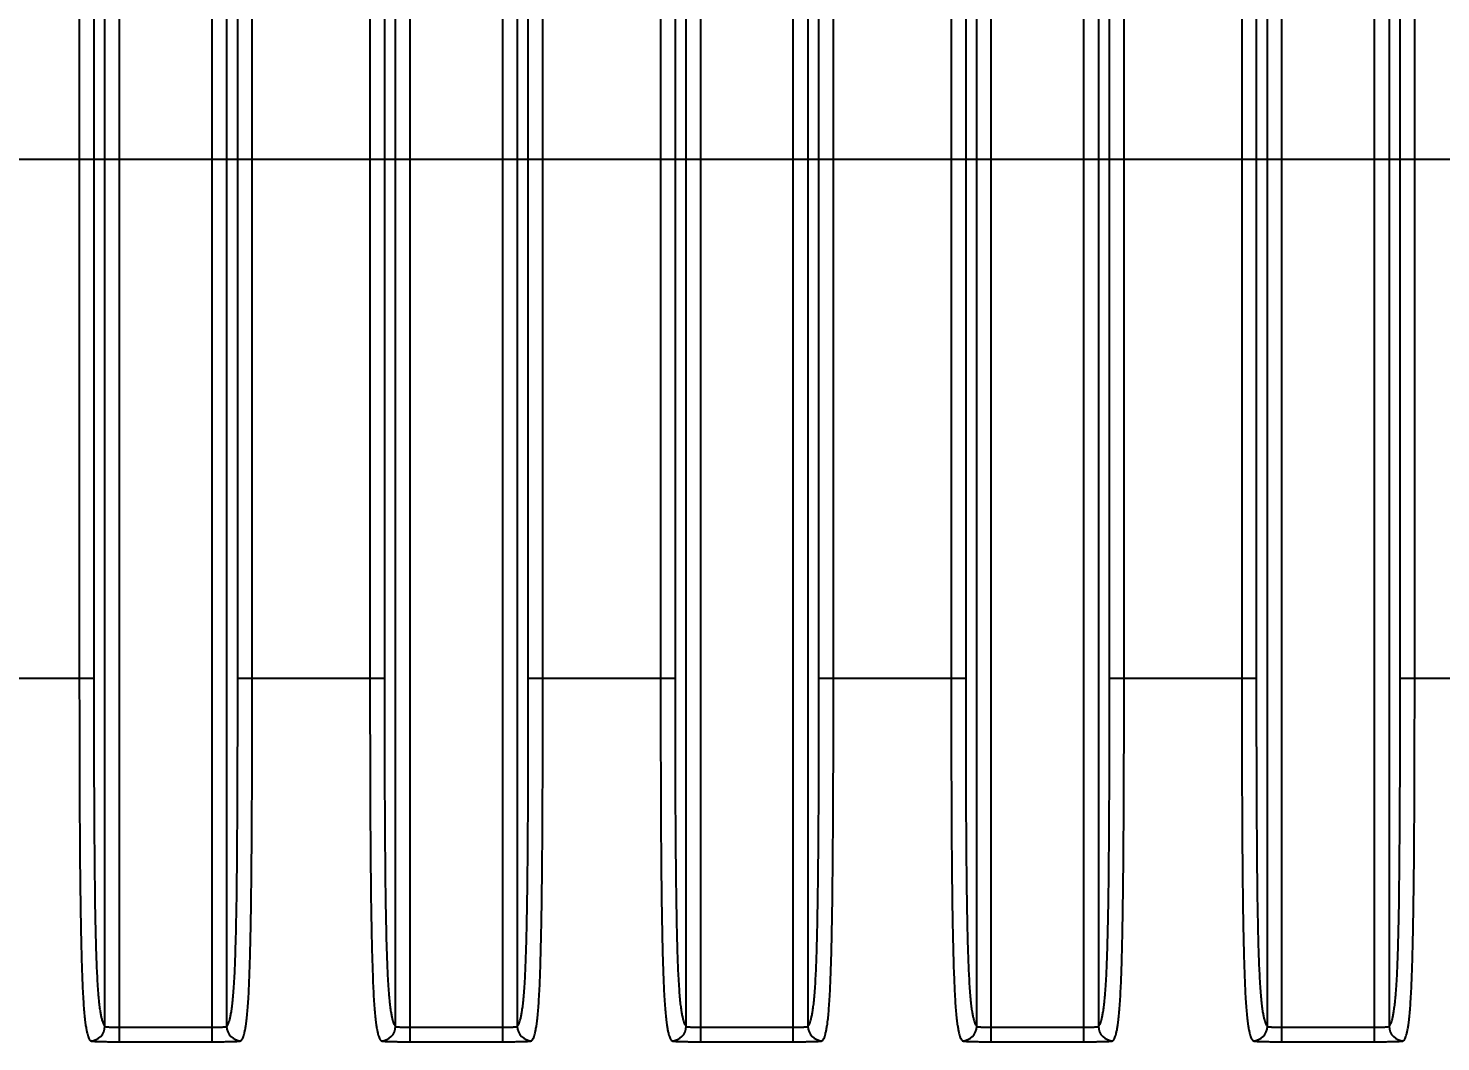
# Model space of a CAD drawing. Header units: millimetres. Extents: x 2067 to 4417, y -1557 to -908.
# Drawn here: x 2410.25 to 2429.69, y -1410.27 to -1396.32 of the extents above; entities that cross this region are included whole.
import ezdxf
from ezdxf import colors
from ezdxf.entities.mleader import LeaderData, LeaderLine
from ezdxf.math import Vec2, Vec3

# ---------------------------------------------------------------- set-up
doc = ezdxf.new("R2010")
doc.units = ezdxf.units.MM
doc.styles.get("Standard").update_dxf_attribs({"font": 'AcadEref.ttf'})
doc.dimstyles.get("Standard").update_dxf_attribs({"dimtxt": 0.15625, "dimasz": 0.1875, "dimexe": 0.18, "dimexo": 0.0625, "dimgap": 0.09, "dimtad": 0, "dimtih": 1, "dimtoh": 1, "dimdec": 3, "dimzin": 4, "dimdsep": 46, "dimtxsty": 'Standard', "dimblk": 'CLOSED', "dimblk1": 'CLOSED', "dimblk2": 'CLOSED', "dimcen": 0.09, "dimadec": 0, "dimazin": 0, "dimtp": 0.001, "dimtm": 0.001, "dimtfac": 1, "dimtdec": 3, "dimtofl": 0, "dimtmove": 0, "dimatfit": 3, "dimldrblk": 'CLOSED', "dimfxl": 0, "dimtolj": 1, "dimtzin": 4, "dimarcsym": 0})

# ---------------------------------------------------------------- blocks, each defined once
blk = doc.blocks.new('_CLOSED')
at = {"color": 0, "linetype": 'ByBlock'}
for p, q in [((0, 0), (-1, 0.1667)), ((-1, 0.1667), (-1, -0.1667)), ((-1, -0.1667), (0, 0)), ((-1, 0), (0, 0))]:
    blk.add_line(p, q, dxfattribs=at)
blk = doc.blocks.new('*D41')
at = {"color": 0, "lineweight": -2}
for p, q in [((2398.16, -1397.292), (2398.16, -1376.298)), ((2443.16, -1397.292), (2443.16, -1376.298)), ((2440.66, -1377.548), (2400.66, -1377.548))]:
    blk.add_line(p, q, dxfattribs=at)
at = {"layer": 'Defpoints', "color": 0}
for p in [(2398.16, -1377.548), (2398.16, -1397.917), (2443.16, -1397.917)]:
    blk.add_point(p, dxfattribs=at)
at = {"color": 0, "lineweight": -2, "xscale": 2.5, "yscale": 2.5, "zscale": 2.5, "rotation": 180}
blk.add_blockref('_CLOSED', (2398.16, -1377.548), dxfattribs=at)
at = {"color": 0, "lineweight": -2, "xscale": 2.5, "yscale": 2.5, "zscale": 2.5}
blk.add_blockref('_CLOSED', (2443.16, -1377.548), dxfattribs=at)
at = {"color": 0, "insert": (2420.66, -1375.42), "char_height": 2.5, "attachment_point": 5}
blk.add_mtext('\\fArial|b0|i0|c0|p34;\\C3;45%%p0,3', dxfattribs=at)

msp = doc.modelspace()

# ---------------------------------------------------------------- linework, layer by layer
at = {"color": 7, "linetype": 'Continuous'}
for p, q in [((2411.508, -1410.268), (2411.508, -1385.306)), ((2412.782, -1410.268), (2412.782, -1385.306)), ((2415.508, -1410.268), (2415.508, -1385.306)), ((2416.782, -1410.268), (2416.782, -1385.306)), ((2419.508, -1410.268), (2419.508, -1385.306)), ((2420.782, -1410.268), (2420.782, -1385.306)), ((2423.508, -1410.268), (2423.508, -1385.306)), ((2424.782, -1410.268), (2424.782, -1385.306)), ((2427.508, -1410.268), (2427.508, -1385.306)), ((2428.782, -1410.268), (2428.782, -1385.306)), ((2411.308, -1410.056), (2411.308, -1385.518)), ((2412.982, -1385.518), (2412.982, -1410.056)), ((2415.308, -1410.056), (2415.308, -1385.518)), ((2416.982, -1385.518), (2416.982, -1410.056)), ((2419.308, -1410.056), (2419.308, -1385.518)), ((2420.982, -1385.518), (2420.982, -1410.056)), ((2423.308, -1410.056), (2423.308, -1385.518)), ((2424.982, -1385.518), (2424.982, -1410.056)), ((2427.308, -1410.056), (2427.308, -1385.518)), ((2428.982, -1385.518), (2428.982, -1410.056)), ((2410.955, -1390.31), (2410.955, -1405.264)), ((2411.155, -1390.31), (2411.155, -1405.264)), ((2413.135, -1405.264), (2413.135, -1390.31)), ((2413.335, -1405.264), (2413.335, -1390.31)), ((2414.955, -1390.31), (2414.955, -1405.264)), ((2415.155, -1390.31), (2415.155, -1405.264)), ((2417.135, -1405.264), (2417.135, -1390.31)), ((2417.335, -1405.264), (2417.335, -1390.31)), ((2418.955, -1390.31), (2418.955, -1405.264)), ((2419.155, -1390.31), (2419.155, -1405.264)), ((2421.135, -1405.264), (2421.135, -1390.31)), ((2421.335, -1405.264), (2421.335, -1390.31)), ((2422.955, -1390.31), (2422.955, -1405.264)), ((2423.155, -1390.31), (2423.155, -1405.264)), ((2425.135, -1405.264), (2425.135, -1390.31)), ((2425.335, -1405.264), (2425.335, -1390.31)), ((2426.955, -1390.31), (2426.955, -1405.264)), ((2427.155, -1390.31), (2427.155, -1405.264)), ((2429.135, -1405.264), (2429.135, -1390.31)), ((2429.335, -1405.264), (2429.335, -1390.31)), ((2409.135, -1405.264), (2411.155, -1405.264)), ((2413.135, -1405.264), (2415.155, -1405.264)), ((2417.135, -1405.264), (2419.155, -1405.264)), ((2421.135, -1405.264), (2423.155, -1405.264)), ((2425.135, -1405.264), (2427.155, -1405.264)), ((2429.135, -1405.264), (2431.155, -1405.264)), ((2411.508, -1410.068), (2412.782, -1410.068)), ((2415.508, -1410.068), (2416.782, -1410.068)), ((2419.508, -1410.068), (2420.782, -1410.068)), ((2423.508, -1410.068), (2424.782, -1410.068)), ((2427.508, -1410.068), (2428.782, -1410.068)), ((2411.508, -1410.268), (2412.782, -1410.268)), ((2415.508, -1410.268), (2416.782, -1410.268)), ((2419.508, -1410.268), (2420.782, -1410.268)), ((2423.508, -1410.268), (2424.782, -1410.268)), ((2427.508, -1410.268), (2428.782, -1410.268))]:
    msp.add_line(p, q, dxfattribs=at)
for centre, start, end in [((2411.108, -1410.055), 270.185, 359.8163), ((2413.183, -1410.055), 180.1837, 269.815), ((2415.108, -1410.055), 270.185, 359.8163), ((2417.183, -1410.055), 180.1837, 269.815), ((2419.108, -1410.055), 270.185, 359.8163), ((2421.183, -1410.055), 180.1837, 269.815), ((2423.108, -1410.055), 270.185, 359.8163), ((2425.183, -1410.055), 180.1837, 269.815), ((2427.108, -1410.055), 270.185, 359.8163), ((2429.183, -1410.055), 180.1837, 269.815)]:
    msp.add_arc(centre, 0.2, start, end, dxfattribs=at)
for points, knots in [([(2410.955, -1405.264), (2410.955, -1405.549), (2410.956, -1406.117), (2410.958, -1406.968), (2410.962, -1407.673), (2410.968, -1408.231), (2410.974, -1408.636), (2410.982, -1409.02), (2410.993, -1409.367), (2411.004, -1409.624), (2411.016, -1409.797), (2411.025, -1409.9), (2411.034, -1409.986), (2411.044, -1410.056), (2411.054, -1410.113), (2411.064, -1410.158), (2411.075, -1410.193), (2411.085, -1410.221), (2411.096, -1410.241), (2411.104, -1410.251), (2411.108, -1410.256)], [0, 0, 0, 0, 0.17045, 0.340652, 0.509785, 0.593193, 0.674754, 0.752616, 0.823417, 0.882674, 0.90691, 0.927459, 0.944554, 0.958573, 0.969938, 0.979061, 0.986317, 0.992034, 0.996505, 1, 1, 1, 1]), ([(2411.155, -1405.264), (2411.155, -1405.536), (2411.155, -1406.079), (2411.157, -1406.892), (2411.162, -1407.698), (2411.169, -1408.358), (2411.18, -1408.863), (2411.19, -1409.2), (2411.203, -1409.451), (2411.215, -1409.619), (2411.224, -1409.719), (2411.234, -1409.801), (2411.244, -1409.867), (2411.254, -1409.921), (2411.265, -1409.964), (2411.275, -1409.997), (2411.286, -1410.023), (2411.296, -1410.042), (2411.304, -1410.052), (2411.308, -1410.056)], [0, 0, 0, 0, 0.169621, 0.33902, 0.507487, 0.672376, 0.750781, 0.822641, 0.882958, 0.907475, 0.928106, 0.945143, 0.959031, 0.970248, 0.97924, 0.986396, 0.992052, 0.996498, 1, 1, 1, 1]), ([(2412.982, -1410.056), (2412.986, -1410.052), (2412.994, -1410.042), (2413.005, -1410.023), (2413.015, -1409.997), (2413.026, -1409.964), (2413.036, -1409.921), (2413.046, -1409.867), (2413.056, -1409.801), (2413.066, -1409.719), (2413.075, -1409.619), (2413.088, -1409.451), (2413.1, -1409.2), (2413.11, -1408.863), (2413.121, -1408.358), (2413.128, -1407.698), (2413.133, -1406.892), (2413.135, -1406.079), (2413.135, -1405.536), (2413.135, -1405.264)], [0, 0, 0, 0, 0.003502, 0.007948, 0.013604, 0.020761, 0.029752, 0.040968, 0.054855, 0.071891, 0.092521, 0.117037, 0.177352, 0.249214, 0.327621, 0.492514, 0.660982, 0.83038, 1, 1, 1, 1]), ([(2413.182, -1410.256), (2413.186, -1410.251), (2413.194, -1410.241), (2413.205, -1410.221), (2413.216, -1410.193), (2413.226, -1410.158), (2413.236, -1410.113), (2413.247, -1410.056), (2413.256, -1409.986), (2413.266, -1409.9), (2413.274, -1409.797), (2413.286, -1409.624), (2413.298, -1409.367), (2413.308, -1409.02), (2413.316, -1408.636), (2413.322, -1408.231), (2413.328, -1407.673), (2413.332, -1406.968), (2413.335, -1406.117), (2413.335, -1405.549), (2413.335, -1405.264)], [0, 0, 0, 0, 0.003495, 0.007966, 0.013684, 0.020939, 0.030062, 0.041426, 0.055444, 0.072538, 0.093085, 0.117321, 0.176576, 0.247378, 0.325243, 0.406806, 0.490216, 0.65935, 0.829551, 1, 1, 1, 1]), ([(2414.955, -1405.264), (2414.955, -1405.549), (2414.956, -1406.117), (2414.958, -1406.968), (2414.962, -1407.673), (2414.968, -1408.231), (2414.974, -1408.636), (2414.982, -1409.02), (2414.993, -1409.367), (2415.004, -1409.624), (2415.016, -1409.797), (2415.025, -1409.9), (2415.034, -1409.986), (2415.044, -1410.056), (2415.054, -1410.113), (2415.064, -1410.158), (2415.075, -1410.193), (2415.085, -1410.221), (2415.096, -1410.241), (2415.104, -1410.251), (2415.108, -1410.256)], [0, 0, 0, 0, 0.17045, 0.340652, 0.509785, 0.593193, 0.674754, 0.752616, 0.823417, 0.882674, 0.90691, 0.927459, 0.944554, 0.958573, 0.969938, 0.979061, 0.986317, 0.992034, 0.996505, 1, 1, 1, 1]), ([(2415.155, -1405.264), (2415.155, -1405.536), (2415.155, -1406.079), (2415.157, -1406.892), (2415.162, -1407.698), (2415.169, -1408.358), (2415.18, -1408.863), (2415.19, -1409.2), (2415.203, -1409.451), (2415.215, -1409.619), (2415.224, -1409.719), (2415.234, -1409.801), (2415.244, -1409.867), (2415.254, -1409.921), (2415.265, -1409.964), (2415.275, -1409.997), (2415.286, -1410.023), (2415.296, -1410.042), (2415.304, -1410.052), (2415.308, -1410.056)], [0, 0, 0, 0, 0.169621, 0.33902, 0.507487, 0.672376, 0.750781, 0.822641, 0.882958, 0.907475, 0.928106, 0.945143, 0.959031, 0.970248, 0.97924, 0.986396, 0.992052, 0.996498, 1, 1, 1, 1]), ([(2416.982, -1410.056), (2416.986, -1410.052), (2416.994, -1410.042), (2417.005, -1410.023), (2417.015, -1409.997), (2417.026, -1409.964), (2417.036, -1409.921), (2417.046, -1409.867), (2417.056, -1409.801), (2417.066, -1409.719), (2417.075, -1409.619), (2417.088, -1409.451), (2417.1, -1409.2), (2417.11, -1408.863), (2417.121, -1408.358), (2417.128, -1407.698), (2417.133, -1406.892), (2417.135, -1406.079), (2417.135, -1405.536), (2417.135, -1405.264)], [0, 0, 0, 0, 0.003502, 0.007948, 0.013604, 0.020761, 0.029752, 0.040968, 0.054855, 0.071891, 0.092521, 0.117037, 0.177352, 0.249214, 0.327621, 0.492514, 0.660982, 0.83038, 1, 1, 1, 1]), ([(2417.182, -1410.256), (2417.186, -1410.251), (2417.194, -1410.241), (2417.205, -1410.221), (2417.216, -1410.193), (2417.226, -1410.158), (2417.236, -1410.113), (2417.247, -1410.056), (2417.256, -1409.986), (2417.266, -1409.9), (2417.274, -1409.797), (2417.286, -1409.624), (2417.298, -1409.367), (2417.308, -1409.02), (2417.316, -1408.636), (2417.322, -1408.231), (2417.328, -1407.673), (2417.332, -1406.968), (2417.335, -1406.117), (2417.335, -1405.549), (2417.335, -1405.264)], [0, 0, 0, 0, 0.003495, 0.007966, 0.013684, 0.020939, 0.030062, 0.041426, 0.055444, 0.072538, 0.093085, 0.117321, 0.176576, 0.247378, 0.325243, 0.406806, 0.490216, 0.65935, 0.829551, 1, 1, 1, 1]), ([(2418.955, -1405.264), (2418.955, -1405.549), (2418.956, -1406.117), (2418.958, -1406.968), (2418.962, -1407.673), (2418.968, -1408.231), (2418.974, -1408.636), (2418.982, -1409.02), (2418.993, -1409.367), (2419.004, -1409.624), (2419.016, -1409.797), (2419.025, -1409.9), (2419.034, -1409.986), (2419.044, -1410.056), (2419.054, -1410.113), (2419.064, -1410.158), (2419.075, -1410.193), (2419.085, -1410.221), (2419.096, -1410.241), (2419.104, -1410.251), (2419.108, -1410.256)], [0, 0, 0, 0, 0.17045, 0.340652, 0.509785, 0.593193, 0.674754, 0.752616, 0.823417, 0.882674, 0.90691, 0.927459, 0.944554, 0.958573, 0.969938, 0.979061, 0.986317, 0.992034, 0.996505, 1, 1, 1, 1]), ([(2419.155, -1405.264), (2419.155, -1405.536), (2419.155, -1406.079), (2419.157, -1406.892), (2419.162, -1407.698), (2419.169, -1408.358), (2419.18, -1408.863), (2419.19, -1409.2), (2419.203, -1409.451), (2419.215, -1409.619), (2419.224, -1409.719), (2419.234, -1409.801), (2419.244, -1409.867), (2419.254, -1409.921), (2419.265, -1409.964), (2419.275, -1409.997), (2419.286, -1410.023), (2419.296, -1410.042), (2419.304, -1410.052), (2419.308, -1410.056)], [0, 0, 0, 0, 0.169621, 0.33902, 0.507487, 0.672376, 0.750781, 0.822641, 0.882958, 0.907475, 0.928106, 0.945143, 0.959031, 0.970248, 0.97924, 0.986396, 0.992052, 0.996498, 1, 1, 1, 1]), ([(2420.982, -1410.056), (2420.986, -1410.052), (2420.994, -1410.042), (2421.005, -1410.023), (2421.015, -1409.997), (2421.026, -1409.964), (2421.036, -1409.921), (2421.046, -1409.867), (2421.056, -1409.801), (2421.066, -1409.719), (2421.075, -1409.619), (2421.088, -1409.451), (2421.1, -1409.2), (2421.11, -1408.863), (2421.121, -1408.358), (2421.128, -1407.698), (2421.133, -1406.892), (2421.135, -1406.079), (2421.135, -1405.536), (2421.135, -1405.264)], [0, 0, 0, 0, 0.003502, 0.007948, 0.013604, 0.020761, 0.029752, 0.040968, 0.054855, 0.071891, 0.092521, 0.117037, 0.177352, 0.249214, 0.327621, 0.492514, 0.660982, 0.83038, 1, 1, 1, 1]), ([(2421.182, -1410.256), (2421.186, -1410.251), (2421.194, -1410.241), (2421.205, -1410.221), (2421.216, -1410.193), (2421.226, -1410.158), (2421.236, -1410.113), (2421.247, -1410.056), (2421.256, -1409.986), (2421.266, -1409.9), (2421.274, -1409.797), (2421.286, -1409.624), (2421.298, -1409.367), (2421.308, -1409.02), (2421.316, -1408.636), (2421.322, -1408.231), (2421.328, -1407.673), (2421.332, -1406.968), (2421.335, -1406.117), (2421.335, -1405.549), (2421.335, -1405.264)], [0, 0, 0, 0, 0.003495, 0.007966, 0.013684, 0.020939, 0.030062, 0.041426, 0.055444, 0.072538, 0.093085, 0.117321, 0.176576, 0.247378, 0.325243, 0.406806, 0.490216, 0.65935, 0.829551, 1, 1, 1, 1]), ([(2422.955, -1405.264), (2422.955, -1405.549), (2422.956, -1406.117), (2422.958, -1406.968), (2422.962, -1407.673), (2422.968, -1408.231), (2422.974, -1408.636), (2422.982, -1409.02), (2422.993, -1409.367), (2423.004, -1409.624), (2423.016, -1409.797), (2423.025, -1409.9), (2423.034, -1409.986), (2423.044, -1410.056), (2423.054, -1410.113), (2423.064, -1410.158), (2423.075, -1410.193), (2423.085, -1410.221), (2423.096, -1410.241), (2423.104, -1410.251), (2423.108, -1410.256)], [0, 0, 0, 0, 0.17045, 0.340652, 0.509785, 0.593193, 0.674754, 0.752616, 0.823417, 0.882674, 0.90691, 0.927459, 0.944554, 0.958573, 0.969938, 0.979061, 0.986317, 0.992034, 0.996505, 1, 1, 1, 1]), ([(2423.155, -1405.264), (2423.155, -1405.536), (2423.155, -1406.079), (2423.157, -1406.892), (2423.162, -1407.698), (2423.169, -1408.358), (2423.18, -1408.863), (2423.19, -1409.2), (2423.203, -1409.451), (2423.215, -1409.619), (2423.224, -1409.719), (2423.234, -1409.801), (2423.244, -1409.867), (2423.254, -1409.921), (2423.265, -1409.964), (2423.275, -1409.997), (2423.286, -1410.023), (2423.296, -1410.042), (2423.304, -1410.052), (2423.308, -1410.056)], [0, 0, 0, 0, 0.169621, 0.33902, 0.507487, 0.672376, 0.750781, 0.822641, 0.882958, 0.907475, 0.928106, 0.945143, 0.959031, 0.970248, 0.97924, 0.986396, 0.992052, 0.996498, 1, 1, 1, 1]), ([(2424.982, -1410.056), (2424.986, -1410.052), (2424.994, -1410.042), (2425.005, -1410.023), (2425.015, -1409.997), (2425.026, -1409.964), (2425.036, -1409.921), (2425.046, -1409.867), (2425.056, -1409.801), (2425.066, -1409.719), (2425.075, -1409.619), (2425.088, -1409.451), (2425.1, -1409.2), (2425.11, -1408.863), (2425.121, -1408.358), (2425.128, -1407.698), (2425.133, -1406.892), (2425.135, -1406.079), (2425.135, -1405.536), (2425.135, -1405.264)], [0, 0, 0, 0, 0.003502, 0.007948, 0.013604, 0.020761, 0.029752, 0.040968, 0.054855, 0.071891, 0.092521, 0.117037, 0.177352, 0.249214, 0.327621, 0.492514, 0.660982, 0.83038, 1, 1, 1, 1]), ([(2425.182, -1410.256), (2425.186, -1410.251), (2425.194, -1410.241), (2425.205, -1410.221), (2425.216, -1410.193), (2425.226, -1410.158), (2425.236, -1410.113), (2425.247, -1410.056), (2425.256, -1409.986), (2425.266, -1409.9), (2425.274, -1409.797), (2425.286, -1409.624), (2425.298, -1409.367), (2425.308, -1409.02), (2425.316, -1408.636), (2425.322, -1408.231), (2425.328, -1407.673), (2425.332, -1406.968), (2425.335, -1406.117), (2425.335, -1405.549), (2425.335, -1405.264)], [0, 0, 0, 0, 0.003495, 0.007966, 0.013684, 0.020939, 0.030062, 0.041426, 0.055444, 0.072538, 0.093085, 0.117321, 0.176576, 0.247378, 0.325243, 0.406806, 0.490216, 0.65935, 0.829551, 1, 1, 1, 1]), ([(2426.955, -1405.264), (2426.955, -1405.549), (2426.956, -1406.117), (2426.958, -1406.968), (2426.962, -1407.673), (2426.968, -1408.231), (2426.974, -1408.636), (2426.982, -1409.02), (2426.993, -1409.367), (2427.004, -1409.624), (2427.016, -1409.797), (2427.025, -1409.9), (2427.034, -1409.986), (2427.044, -1410.056), (2427.054, -1410.113), (2427.064, -1410.158), (2427.075, -1410.193), (2427.085, -1410.221), (2427.096, -1410.241), (2427.104, -1410.251), (2427.108, -1410.256)], [0, 0, 0, 0, 0.17045, 0.340652, 0.509785, 0.593193, 0.674754, 0.752616, 0.823417, 0.882674, 0.90691, 0.927459, 0.944554, 0.958573, 0.969938, 0.979061, 0.986317, 0.992034, 0.996505, 1, 1, 1, 1]), ([(2427.155, -1405.264), (2427.155, -1405.536), (2427.155, -1406.079), (2427.157, -1406.892), (2427.162, -1407.698), (2427.169, -1408.358), (2427.18, -1408.863), (2427.19, -1409.2), (2427.203, -1409.451), (2427.215, -1409.619), (2427.224, -1409.719), (2427.234, -1409.801), (2427.244, -1409.867), (2427.254, -1409.921), (2427.265, -1409.964), (2427.275, -1409.997), (2427.286, -1410.023), (2427.296, -1410.042), (2427.304, -1410.052), (2427.308, -1410.056)], [0, 0, 0, 0, 0.169621, 0.33902, 0.507487, 0.672376, 0.750781, 0.822641, 0.882958, 0.907475, 0.928106, 0.945143, 0.959031, 0.970248, 0.97924, 0.986396, 0.992052, 0.996498, 1, 1, 1, 1]), ([(2428.982, -1410.056), (2428.986, -1410.052), (2428.994, -1410.042), (2429.005, -1410.023), (2429.015, -1409.997), (2429.026, -1409.964), (2429.036, -1409.921), (2429.046, -1409.867), (2429.056, -1409.801), (2429.066, -1409.719), (2429.075, -1409.619), (2429.088, -1409.451), (2429.1, -1409.2), (2429.11, -1408.863), (2429.121, -1408.358), (2429.128, -1407.698), (2429.133, -1406.892), (2429.135, -1406.079), (2429.135, -1405.536), (2429.135, -1405.264)], [0, 0, 0, 0, 0.003502, 0.007948, 0.013604, 0.020761, 0.029752, 0.040968, 0.054855, 0.071891, 0.092521, 0.117037, 0.177352, 0.249214, 0.327621, 0.492514, 0.660982, 0.83038, 1, 1, 1, 1]), ([(2429.182, -1410.256), (2429.186, -1410.251), (2429.194, -1410.241), (2429.205, -1410.221), (2429.216, -1410.193), (2429.226, -1410.158), (2429.236, -1410.113), (2429.247, -1410.056), (2429.256, -1409.986), (2429.266, -1409.9), (2429.274, -1409.797), (2429.286, -1409.624), (2429.298, -1409.367), (2429.308, -1409.02), (2429.316, -1408.636), (2429.322, -1408.231), (2429.328, -1407.673), (2429.332, -1406.968), (2429.335, -1406.117), (2429.335, -1405.549), (2429.335, -1405.264)], [0, 0, 0, 0, 0.003495, 0.007966, 0.013684, 0.020939, 0.030062, 0.041426, 0.055444, 0.072538, 0.093085, 0.117321, 0.176576, 0.247378, 0.325243, 0.406806, 0.490216, 0.65935, 0.829551, 1, 1, 1, 1]), ([(2411.308, -1410.056), (2411.309, -1410.057), (2411.31, -1410.058), (2411.316, -1410.061), (2411.328, -1410.063), (2411.347, -1410.065), (2411.372, -1410.066), (2411.401, -1410.067), (2411.435, -1410.068), (2411.471, -1410.068), (2411.495, -1410.068), (2411.508, -1410.068)], [0, 0, 0, 0, 0.013189, 0.03319, 0.096804, 0.191864, 0.315655, 0.463967, 0.631547, 0.812387, 1, 1, 1, 1]), ([(2412.782, -1410.068), (2412.795, -1410.068), (2412.82, -1410.068), (2412.856, -1410.068), (2412.889, -1410.067), (2412.919, -1410.066), (2412.943, -1410.065), (2412.962, -1410.063), (2412.974, -1410.061), (2412.98, -1410.058), (2412.982, -1410.057), (2412.982, -1410.056)], [0, 0, 0, 0, 0.187596, 0.368436, 0.536017, 0.68433, 0.808125, 0.903188, 0.966806, 0.98681, 1, 1, 1, 1]), ([(2415.308, -1410.056), (2415.309, -1410.057), (2415.31, -1410.058), (2415.316, -1410.061), (2415.328, -1410.063), (2415.347, -1410.065), (2415.372, -1410.066), (2415.401, -1410.067), (2415.435, -1410.068), (2415.471, -1410.068), (2415.495, -1410.068), (2415.508, -1410.068)], [0, 0, 0, 0, 0.013189, 0.03319, 0.096804, 0.191864, 0.315655, 0.463967, 0.631547, 0.812387, 1, 1, 1, 1]), ([(2416.782, -1410.068), (2416.795, -1410.068), (2416.82, -1410.068), (2416.856, -1410.068), (2416.889, -1410.067), (2416.919, -1410.066), (2416.943, -1410.065), (2416.962, -1410.063), (2416.974, -1410.061), (2416.98, -1410.058), (2416.982, -1410.057), (2416.982, -1410.056)], [0, 0, 0, 0, 0.187596, 0.368436, 0.536017, 0.68433, 0.808125, 0.903188, 0.966806, 0.98681, 1, 1, 1, 1]), ([(2419.308, -1410.056), (2419.309, -1410.057), (2419.31, -1410.058), (2419.316, -1410.061), (2419.328, -1410.063), (2419.347, -1410.065), (2419.372, -1410.066), (2419.401, -1410.067), (2419.435, -1410.068), (2419.471, -1410.068), (2419.495, -1410.068), (2419.508, -1410.068)], [0, 0, 0, 0, 0.013189, 0.03319, 0.096804, 0.191864, 0.315655, 0.463967, 0.631547, 0.812387, 1, 1, 1, 1]), ([(2420.782, -1410.068), (2420.795, -1410.068), (2420.82, -1410.068), (2420.856, -1410.068), (2420.889, -1410.067), (2420.919, -1410.066), (2420.943, -1410.065), (2420.962, -1410.063), (2420.974, -1410.061), (2420.98, -1410.058), (2420.982, -1410.057), (2420.982, -1410.056)], [0, 0, 0, 0, 0.187596, 0.368436, 0.536017, 0.68433, 0.808125, 0.903188, 0.966806, 0.98681, 1, 1, 1, 1]), ([(2423.308, -1410.056), (2423.309, -1410.057), (2423.31, -1410.058), (2423.316, -1410.061), (2423.328, -1410.063), (2423.347, -1410.065), (2423.372, -1410.066), (2423.401, -1410.067), (2423.435, -1410.068), (2423.471, -1410.068), (2423.495, -1410.068), (2423.508, -1410.068)], [0, 0, 0, 0, 0.013189, 0.03319, 0.096804, 0.191864, 0.315655, 0.463967, 0.631547, 0.812387, 1, 1, 1, 1]), ([(2424.782, -1410.068), (2424.795, -1410.068), (2424.82, -1410.068), (2424.856, -1410.068), (2424.889, -1410.067), (2424.919, -1410.066), (2424.943, -1410.065), (2424.962, -1410.063), (2424.974, -1410.061), (2424.98, -1410.058), (2424.982, -1410.057), (2424.982, -1410.056)], [0, 0, 0, 0, 0.187596, 0.368436, 0.536017, 0.68433, 0.808125, 0.903188, 0.966806, 0.98681, 1, 1, 1, 1]), ([(2427.308, -1410.056), (2427.309, -1410.057), (2427.31, -1410.058), (2427.316, -1410.061), (2427.328, -1410.063), (2427.347, -1410.065), (2427.372, -1410.066), (2427.401, -1410.067), (2427.435, -1410.068), (2427.471, -1410.068), (2427.495, -1410.068), (2427.508, -1410.068)], [0, 0, 0, 0, 0.013189, 0.03319, 0.096804, 0.191864, 0.315655, 0.463967, 0.631547, 0.812387, 1, 1, 1, 1]), ([(2428.782, -1410.068), (2428.795, -1410.068), (2428.82, -1410.068), (2428.856, -1410.068), (2428.889, -1410.067), (2428.919, -1410.066), (2428.943, -1410.065), (2428.962, -1410.063), (2428.974, -1410.061), (2428.98, -1410.058), (2428.982, -1410.057), (2428.982, -1410.056)], [0, 0, 0, 0, 0.187596, 0.368436, 0.536017, 0.68433, 0.808125, 0.903188, 0.966806, 0.98681, 1, 1, 1, 1]), ([(2411.108, -1410.256), (2411.109, -1410.256), (2411.11, -1410.257), (2411.114, -1410.258), (2411.12, -1410.259), (2411.131, -1410.261), (2411.145, -1410.262), (2411.162, -1410.263), (2411.183, -1410.264), (2411.206, -1410.265), (2411.242, -1410.266), (2411.293, -1410.267), (2411.36, -1410.268), (2411.433, -1410.268), (2411.482, -1410.268), (2411.508, -1410.268)], [0, 0, 0, 0, 0.004293, 0.010468, 0.028935, 0.055753, 0.090856, 0.134034, 0.184983, 0.24331, 0.308543, 0.457468, 0.626561, 0.809675, 1, 1, 1, 1]), ([(2412.782, -1410.268), (2412.808, -1410.268), (2412.858, -1410.268), (2412.93, -1410.268), (2412.997, -1410.267), (2413.048, -1410.266), (2413.084, -1410.265), (2413.108, -1410.264), (2413.128, -1410.263), (2413.145, -1410.262), (2413.159, -1410.261), (2413.17, -1410.259), (2413.177, -1410.258), (2413.18, -1410.257), (2413.181, -1410.256), (2413.182, -1410.256)], [0, 0, 0, 0, 0.190308, 0.373421, 0.542515, 0.691443, 0.756677, 0.815005, 0.865956, 0.909136, 0.944241, 0.971061, 0.989531, 0.995707, 1, 1, 1, 1]), ([(2415.108, -1410.256), (2415.109, -1410.256), (2415.11, -1410.257), (2415.114, -1410.258), (2415.12, -1410.259), (2415.131, -1410.261), (2415.145, -1410.262), (2415.162, -1410.263), (2415.183, -1410.264), (2415.206, -1410.265), (2415.242, -1410.266), (2415.293, -1410.267), (2415.36, -1410.268), (2415.433, -1410.268), (2415.482, -1410.268), (2415.508, -1410.268)], [0, 0, 0, 0, 0.004293, 0.010468, 0.028935, 0.055753, 0.090856, 0.134034, 0.184983, 0.24331, 0.308543, 0.457468, 0.626561, 0.809675, 1, 1, 1, 1]), ([(2416.782, -1410.268), (2416.808, -1410.268), (2416.858, -1410.268), (2416.93, -1410.268), (2416.997, -1410.267), (2417.048, -1410.266), (2417.084, -1410.265), (2417.108, -1410.264), (2417.128, -1410.263), (2417.145, -1410.262), (2417.159, -1410.261), (2417.17, -1410.259), (2417.177, -1410.258), (2417.18, -1410.257), (2417.181, -1410.256), (2417.182, -1410.256)], [0, 0, 0, 0, 0.190308, 0.373421, 0.542515, 0.691443, 0.756677, 0.815005, 0.865956, 0.909136, 0.944241, 0.971061, 0.989531, 0.995707, 1, 1, 1, 1]), ([(2419.108, -1410.256), (2419.109, -1410.256), (2419.11, -1410.257), (2419.114, -1410.258), (2419.12, -1410.259), (2419.131, -1410.261), (2419.145, -1410.262), (2419.162, -1410.263), (2419.183, -1410.264), (2419.206, -1410.265), (2419.242, -1410.266), (2419.293, -1410.267), (2419.36, -1410.268), (2419.433, -1410.268), (2419.482, -1410.268), (2419.508, -1410.268)], [0, 0, 0, 0, 0.004293, 0.010468, 0.028935, 0.055753, 0.090856, 0.134034, 0.184983, 0.24331, 0.308543, 0.457468, 0.626561, 0.809675, 1, 1, 1, 1]), ([(2420.782, -1410.268), (2420.808, -1410.268), (2420.858, -1410.268), (2420.93, -1410.268), (2420.997, -1410.267), (2421.048, -1410.266), (2421.084, -1410.265), (2421.108, -1410.264), (2421.128, -1410.263), (2421.145, -1410.262), (2421.159, -1410.261), (2421.17, -1410.259), (2421.177, -1410.258), (2421.18, -1410.257), (2421.181, -1410.256), (2421.182, -1410.256)], [0, 0, 0, 0, 0.190308, 0.373421, 0.542515, 0.691443, 0.756677, 0.815005, 0.865956, 0.909136, 0.944241, 0.971061, 0.989531, 0.995707, 1, 1, 1, 1]), ([(2423.108, -1410.256), (2423.109, -1410.256), (2423.11, -1410.257), (2423.114, -1410.258), (2423.12, -1410.259), (2423.131, -1410.261), (2423.145, -1410.262), (2423.162, -1410.263), (2423.183, -1410.264), (2423.206, -1410.265), (2423.242, -1410.266), (2423.293, -1410.267), (2423.36, -1410.268), (2423.433, -1410.268), (2423.482, -1410.268), (2423.508, -1410.268)], [0, 0, 0, 0, 0.004293, 0.010468, 0.028935, 0.055753, 0.090856, 0.134034, 0.184983, 0.24331, 0.308543, 0.457468, 0.626561, 0.809675, 1, 1, 1, 1]), ([(2424.782, -1410.268), (2424.808, -1410.268), (2424.858, -1410.268), (2424.93, -1410.268), (2424.997, -1410.267), (2425.048, -1410.266), (2425.084, -1410.265), (2425.108, -1410.264), (2425.128, -1410.263), (2425.145, -1410.262), (2425.159, -1410.261), (2425.17, -1410.259), (2425.177, -1410.258), (2425.18, -1410.257), (2425.181, -1410.256), (2425.182, -1410.256)], [0, 0, 0, 0, 0.190308, 0.373421, 0.542515, 0.691443, 0.756677, 0.815005, 0.865956, 0.909136, 0.944241, 0.971061, 0.989531, 0.995707, 1, 1, 1, 1]), ([(2427.108, -1410.256), (2427.109, -1410.256), (2427.11, -1410.257), (2427.114, -1410.258), (2427.12, -1410.259), (2427.131, -1410.261), (2427.145, -1410.262), (2427.162, -1410.263), (2427.183, -1410.264), (2427.206, -1410.265), (2427.242, -1410.266), (2427.293, -1410.267), (2427.36, -1410.268), (2427.433, -1410.268), (2427.482, -1410.268), (2427.508, -1410.268)], [0, 0, 0, 0, 0.004293, 0.010468, 0.028935, 0.055753, 0.090856, 0.134034, 0.184983, 0.24331, 0.308543, 0.457468, 0.626561, 0.809675, 1, 1, 1, 1]), ([(2428.782, -1410.268), (2428.808, -1410.268), (2428.858, -1410.268), (2428.93, -1410.268), (2428.997, -1410.267), (2429.048, -1410.266), (2429.084, -1410.265), (2429.108, -1410.264), (2429.128, -1410.263), (2429.145, -1410.262), (2429.159, -1410.261), (2429.17, -1410.259), (2429.177, -1410.258), (2429.18, -1410.257), (2429.181, -1410.256), (2429.182, -1410.256)], [0, 0, 0, 0, 0.190308, 0.373421, 0.542515, 0.691443, 0.756677, 0.815005, 0.865956, 0.909136, 0.944241, 0.971061, 0.989531, 0.995707, 1, 1, 1, 1])]:
    msp.add_open_spline(points, degree=3, knots=knots, dxfattribs=at)

# ---------------------------------------------------------------- dimensions: what is measured, and where the dimension line sits
at = {"color": 4}
dim = msp.add_linear_dim(base=(2398.16, -1377.548), p1=(2443.16, -1397.917), p2=(2398.16, -1397.917), text='\\fArial|b0|i0|c0|p34;\\C3;<>', dimstyle='Standard', override={"dimtxt": 2.5, "dimasz": 2.5, "dimexe": 1.25, "dimexo": 0.625, "dimgap": 0.625, "dimtad": 1, "dimtih": 0, "dimtoh": 0, "dimdec": 2, "dimzin": 8, "dimdsep": 44, "dimtxsty": 'Standard', "dimcen": 2.5, "dimtol": 1, "dimlim": 0, "dimtp": 0.3, "dimtm": 0.3, "dimtdec": 2, "dimtofl": 1, "dimatfit": 0, "dimtolj": 0, "dimtzin": 8}, dxfattribs=at)
dim.commit()
dim.dimension.update_dxf_attribs({"geometry": '*D41', "text_midpoint": (2420.66, -1375.42)})

# ---------------------------------------------------------------- leaders
ml = msp.add_multileader_mtext('Standard', dxfattribs=at)
ml.set_content('{\\fMicrosoft YaHei|b0|i0|c0|p34;\\C3;M3-H3.0}', color=4)
ml.set_leader_properties()
ml.build(insert=Vec2(0, 0))
ml.multileader.update_dxf_attribs({"text_right_attachment_type": 6, "dogleg_length": 0.36})
ctx = ml.context
ctx.base_point, ctx.plane_origin = Vec3(2415.913, -1429.483), Vec3(2398.289, -1398.121)
ctx.right_attachment = 6
notes = []
notes.append((ctx, [(0, (1, 1, 0), (2415.553, -1429.483), (1, 0), 0.36, [(1, [(2398.289, -1398.121), (2443.289, -1398.121)], 0, [])])]))
ctx.mtext.insert, ctx.mtext.flow_direction = Vec3(2417.913, -1427.45), 5
for ctx, leaders in notes:
    for number, flags, end, landing, length, lines in leaders:
        leader = LeaderData()
        leader.index, (leader.has_last_leader_line, leader.has_dogleg_vector, leader.attachment_direction) = number, flags
        leader.last_leader_point, leader.dogleg_vector, leader.dogleg_length = Vec3(end), Vec3(landing), length
        for number, points, colour, breaks in lines:
            line = LeaderLine()
            line.index, line.vertices, line.color, line.breaks = number, Vec3.list(points), colors.encode_raw_color(colour), breaks
            leader.lines.append(line)
        ctx.leaders.append(leader)

doc.saveas('drawing.dxf')
